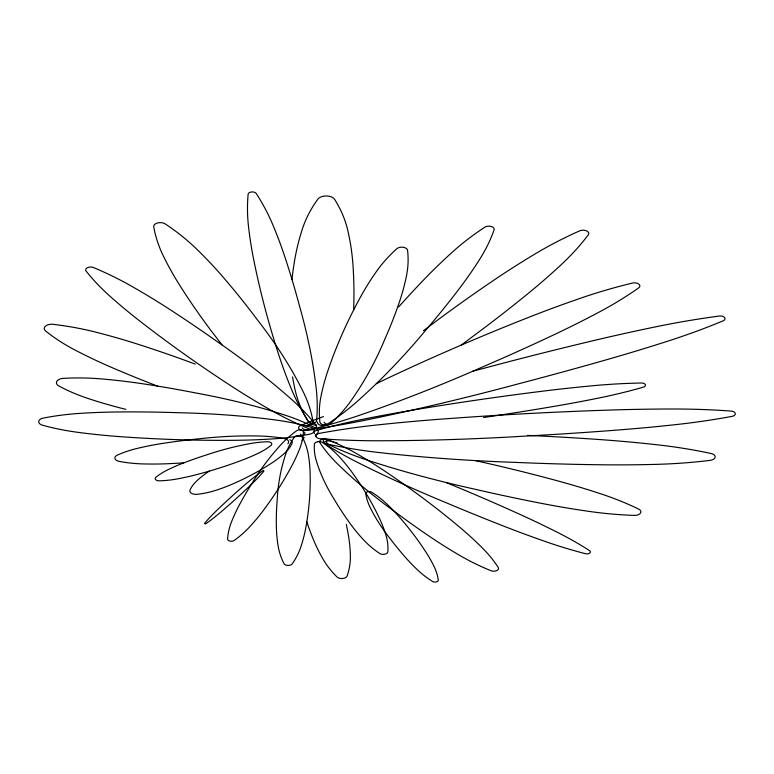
<?xml version="1.0" encoding="UTF-8"?>
<svg xmlns="http://www.w3.org/2000/svg" width="774" height="774" viewBox="0 0 774 774"><rect width="100%" height="100%" fill="white"/><g stroke="black" fill="none" stroke-linecap="round" stroke-linejoin="round"><path stroke-width="1.16" d="M302.179 440.541L302.373 440.213A10.565 6.095 0 0 0 300.312 434.175M423.446 330.692L438.51 319.391A1986.326 1146.797 0 0 1 493.918 280.14A1003.984 579.649 0 0 1 535.821 253.485A403.244 232.81 0 0 1 579.6 230.884A5.699 3.289 0 0 1 586.576 230.894A5.699 3.289 0 0 1 588.308 234.803A403.244 232.81 0 0 1 561.044 264.834A1003.984 579.649 0 0 1 526.533 294.807A1986.326 1146.797 0 0 1 474.172 335.432L460.975 345.31M376.348 383.652L389.67 377.277A2036.82 1175.948 0 0 1 528.574 317.388A1028.694 593.91 0 0 1 580.49 298.232A413.026 238.46 0 0 1 632.368 283.071A5.389 3.115 0 0 1 638.773 284.077A5.389 3.115 0 0 1 638.627 287.918A413.026 238.46 0 0 1 598.718 312.328A1028.694 593.91 0 0 1 552.152 335.616A2036.829 1175.958 0 0 1 483.798 366.412A1386.64 800.568 0 0 1 421.443 392.476A1191.205 687.738 0 0 1 361.323 414.671A413.026 238.46 0 0 1 309.455 429.822A5.389 3.115 0 0 1 302.228 427.906M472.759 371.249L503.777 363.006A2806.282 1620.195 0 0 1 592.545 340.841A1412.444 815.467 0 0 1 656.604 326.638A566.868 327.276 0 0 1 719.288 316.044A4.683 2.709 0 0 1 724.609 317.563A4.683 2.709 0 0 1 723.08 320.871A566.868 327.276 0 0 1 667.962 341.102A1412.444 815.467 0 0 1 607.232 359.542A2806.282 1620.195 0 0 1 519.838 383.459A1907.61 1101.344 0 0 1 441.228 403.38A1636.633 944.899 0 0 1 367.002 419.837A566.868 327.276 0 0 1 304.327 430.431A4.683 2.709 0 0 1 298.996 428.912A4.683 2.709 0 0 1 300.535 425.594A566.887 327.286 0 0 1 323.464 416.547M310.935 429.889L310.993 429.889A3.493 2.012 0 0 0 314.679 428.554A4.963 2.864 0 0 0 316.053 425.149A334.958 193.384 0 0 0 292.146 399.935A965.168 557.232 0 0 0 257.21 370.901A1123.035 648.38 0 0 0 216.275 340.957A1648.61 951.817 0 0 0 167.987 308.294A833.695 481.331 0 0 0 131.512 286.177A334.958 193.384 0 0 0 93.557 267.572A4.963 2.864 0 0 0 87.501 267.669A4.963 2.864 0 0 0 86.117 271.074A334.958 193.384 0 0 0 110.034 296.287A833.695 481.331 0 0 0 140.21 321.365A1648.639 951.836 0 0 0 234.193 387.929A833.695 481.331 0 0 0 270.668 410.046A334.958 193.384 0 0 0 308.623 428.651A4.963 2.864 0 0 0 314.679 428.554M475.352 460.588L492.332 464.439A1231.347 710.909 0 0 1 556.38 480.519A626.746 361.845 0 0 1 600.624 493.764A253.437 146.315 0 0 1 638.666 509.108A6.202 3.58 0 0 1 640.427 513.172A6.202 3.58 0 0 1 634.283 515.407A253.437 146.315 0 0 1 588.424 511.304A626.746 361.845 0 0 1 540.61 503.206A1231.347 710.909 0 0 1 475.081 489.245A841.164 485.646 0 0 1 417.95 475.236A724.716 418.415 0 0 1 366.799 459.93A253.437 146.315 0 0 1 328.747 444.586A6.202 3.58 0 0 1 328.418 439.293M446.037 482.492L465.822 490.716A1889.469 1090.876 0 0 1 519.867 514.352A951.604 549.405 0 0 1 556.922 532.077A381.872 220.474 0 0 1 589.527 550.585A3.444 1.983 0 0 1 589.749 553.091A3.444 1.983 0 0 1 585.55 553.729A381.872 220.474 0 0 1 545.08 541.442A951.604 549.405 0 0 1 504.561 526.465A1889.469 1090.876 0 0 1 449.084 503.951A1284.763 741.753 0 0 1 400.922 483.121A1102.524 636.538 0 0 1 357.985 462.591A381.872 220.474 0 0 1 325.38 444.083A3.444 1.983 0 0 1 325.157 441.577A3.444 1.983 0 0 1 329.356 440.938A381.853 220.464 0 0 1 337.358 443.096M222.109 345.011L210.46 329.85A1459.164 842.441 0 0 1 181.126 287.522A741.54 428.128 0 0 1 163.643 256.62A299.277 172.786 0 0 1 153.736 226.821A6.598 3.812 0 0 1 157.683 222.941A6.598 3.812 0 0 1 165.297 223.947A299.277 172.786 0 0 1 196.074 248.531A741.54 428.128 0 0 1 223.047 277.063A1459.164 842.441 0 0 1 256.31 318.414A996.09 575.092 0 0 1 282.916 355.905A857.708 495.196 0 0 1 303.127 391.644A299.277 172.786 0 0 1 313.035 421.443A6.598 3.812 0 0 1 304.395 425.448M292.533 376.909A629.881 363.654 0 0 0 295.426 391.267A257.181 148.482 0 0 0 308.42 421.724A9.007 5.205 0 0 0 316.672 425.158M327.325 424.346A5.699 3.289 0 0 1 324.054 422.082M317.514 422.033A5.379 3.106 0 0 0 320.62 425.265A5.379 3.106 0 0 0 326.889 424.481A354.028 204.394 0 0 0 358.884 399.955A1019.919 588.85 0 0 0 392.428 367.505A1186.581 685.067 0 0 0 424.81 331.291A1741.781 1005.61 0 0 0 458.498 289.718A881.025 508.653 0 0 0 479.609 259.435A354.028 204.394 0 0 0 494.073 229.888A5.379 3.106 0 0 0 491.2 226.482A5.379 3.106 0 0 0 484.766 227.217A354.028 204.394 0 0 0 452.771 251.743A881.025 508.653 0 0 0 423.794 279.772A1741.645 1005.532 0 0 0 398.62 306.968M304.588 432.134A6.724 3.88 0 0 1 304.617 434.146M302.189 437.726A5.466 3.154 0 0 1 304.376 437.774M306.814 521.87A779.737 450.178 0 0 0 313.112 538.878A399.258 230.507 0 0 0 323.068 559.186A162.792 93.983 0 0 0 337.029 576.969A5.466 3.154 0 0 0 342.64 578.488A5.466 3.154 0 0 0 347.1 576.001A162.792 93.983 0 0 0 350.37 556.564A399.258 230.507 0 0 0 348.435 535.492A779.718 450.168 0 0 0 346.288 524.395M324.732 438.365A6.163 3.56 0 0 0 327.199 444.053A331.553 191.42 0 0 0 379.376 452.577A952.92 550.159 0 0 0 445.514 458.682A1107.681 639.518 0 0 0 517.438 462.475A1624.268 937.759 0 0 0 598.641 464.748A823.507 475.449 0 0 0 656.526 464.352A331.553 191.42 0 0 0 710.3 460.337A6.163 3.56 0 0 0 715.157 457.115A6.163 3.56 0 0 0 711.171 453.525A331.553 191.42 0 0 0 658.993 445.002A823.507 475.449 0 0 0 601.833 439.719A1624.287 937.769 0 0 0 527.481 435.394M183.883 462.823A332.568 192.01 0 0 1 207.19 454.686A228.988 132.209 0 0 1 228.775 448.291A198.85 114.804 0 0 1 249.905 443.647A71.963 41.544 0 0 1 267.601 441.761A3.957 2.283 0 0 1 271.287 442.941A3.957 2.283 0 0 1 271.035 445.369A71.963 41.544 0 0 1 258.816 452.993A172.544 99.623 0 0 1 243.104 459.775A332.568 192.01 0 0 1 195.416 474.926A172.544 99.623 0 0 1 177.082 478.961A71.963 41.544 0 0 1 159.386 480.838A3.957 2.283 0 0 1 155.7 479.657A3.957 2.283 0 0 1 155.951 477.229A71.963 41.544 0 0 1 168.171 469.605A172.544 99.623 0 0 1 183.883 462.823A397.033 229.22 0 0 1 169.013 463.674A207.867 120.018 0 0 1 142.726 463.907A88.188 50.92 0 0 1 119.109 461.352A6.192 3.57 0 0 1 114.968 458.566A6.192 3.57 0 0 1 117.271 455.141A88.188 50.92 0 0 1 138.062 448.204A207.867 120.018 0 0 1 162.975 443.357A397.043 229.23 0 0 1 198.463 438.868A274.354 158.399 0 0 1 230.555 436.313A239.195 138.101 0 0 1 260.809 436.052A88.188 50.92 0 0 1 284.416 438.597A6.192 3.57 0 0 1 287.86 443.744M315.231 434.978A7.653 4.421 0 0 0 315.918 428.206A157.548 90.964 0 0 0 285.596 415.328A438.713 253.292 0 0 0 243.278 403.196A506.051 292.166 0 0 0 195.735 392.969A736.113 424.994 0 0 0 141.139 383.536A380.431 219.642 0 0 0 100.978 378.883A157.548 90.964 0 0 0 63.342 378.351A7.653 4.421 0 0 0 56.831 381.321A7.653 4.421 0 0 0 58.834 385.965A157.548 90.964 0 0 0 89.155 398.852A380.431 219.642 0 0 0 125.852 409.369M195.242 364.109A991.668 572.528 0 0 0 138.033 344.266A508.412 293.53 0 0 0 95.212 332.017A207.722 119.931 0 0 0 53.106 324.325A7.401 4.276 0 0 0 45.414 326.193A7.401 4.276 0 0 0 45.618 331.001A207.722 119.931 0 0 0 75.02 350.032A508.412 293.53 0 0 0 111.911 367.563A991.639 572.518 0 0 0 157.432 386.071M316.518 427.49A7.401 4.276 0 0 1 313.654 428.98M353.631 310.016A1229.006 709.555 0 0 0 352.857 263.624A629.852 363.645 0 0 0 347.632 229.839A257.181 148.482 0 0 0 334.639 199.382A9.007 5.205 0 0 0 326.386 195.957A9.007 5.205 0 0 0 317.853 199.15A257.181 148.482 0 0 0 302.305 229.201A629.852 363.645 0 0 0 294.226 262.802A1229.054 709.594 0 0 0 291.943 279.298M314.408 433.537A3.783 2.187 0 0 1 316.092 430.596A381.118 220.039 0 0 1 359.939 419.866A949.717 548.311 0 0 1 407.714 410.965A1884.709 1088.128 0 0 1 544.79 390.918A949.717 548.311 0 0 1 594.142 385.616A381.118 220.039 0 0 1 641.549 383.004A3.783 2.187 0 0 1 645.342 384.649A3.783 2.187 0 0 1 643.368 387.135A381.118 220.039 0 0 1 599.521 397.875A949.717 548.311 0 0 1 551.746 406.766A1884.758 1088.157 0 0 1 483.527 417.534M289.844 439.748A6.018 3.473 0 0 1 292.059 443.444A60.73 35.062 0 0 1 284.571 453.216A138.517 79.974 0 0 1 272.38 462.62A260.17 150.214 0 0 1 231.532 484.466A138.517 79.974 0 0 1 214.369 490.774A60.73 35.062 0 0 1 196.925 494.334A6.018 3.473 0 0 1 189.988 490.019A60.73 35.062 0 0 1 197.476 480.238A138.517 79.974 0 0 1 209.232 471.134M263.605 470.66L262.754 470.737A212.008 122.398 0 0 0 253.272 477.848A609.283 351.764 0 0 0 242.678 486.701A711.18 410.597 0 0 0 231.736 496.453A1047.986 605.055 0 0 0 219.748 507.58A525.42 303.35 0 0 0 211.621 515.581A212.008 122.398 0 0 0 204.462 523.553L205.555 523.95A212.008 122.398 0 0 0 215.037 516.839A525.42 303.35 0 0 0 224.17 509.205A1048.035 605.074 0 0 0 248.56 487.107A525.42 303.35 0 0 0 256.687 479.106A212.008 122.398 0 0 0 263.847 471.143L263.605 470.66M314.273 430.75A6.647 3.841 0 0 0 310.5 427.064A171.963 99.285 0 0 0 274.876 419.895A484.408 279.675 0 0 0 228.417 415.116A560.183 323.416 0 0 0 177.846 412.697A816.899 471.637 0 0 0 120.821 411.942A419.605 242.262 0 0 0 80.022 413.374A171.963 99.285 0 0 0 43.199 418.115A6.647 3.841 0 0 0 38.71 421.52A6.647 3.841 0 0 0 42.483 425.207A171.963 99.285 0 0 0 78.106 432.366A419.605 242.262 0 0 0 118.354 436.517A816.899 471.637 0 0 0 232.161 440.329A419.605 242.262 0 0 0 272.961 438.897A171.963 99.285 0 0 0 309.784 434.156A6.647 3.841 0 0 0 314.273 430.75M313.025 423.049A4.199 2.419 0 0 0 316.585 420.785A477.568 275.718 0 0 0 316.169 388.132A1378.755 796.02 0 0 0 309.861 348.523A1606.805 927.678 0 0 0 299.499 305.991A2363.351 1364.465 0 0 0 285.335 258.293A1189.977 687.031 0 0 0 272.787 224.731A477.568 275.718 0 0 0 256.252 193.51A4.199 2.419 0 0 0 251.676 191.952A4.199 2.419 0 0 0 248.125 194.226A477.568 275.718 0 0 0 248.541 226.869A1189.977 687.031 0 0 0 253.988 261.07A2363.409 1364.504 0 0 0 279.375 356.717A1189.977 687.031 0 0 0 291.924 390.28A477.568 275.718 0 0 0 308.458 421.501A4.199 2.419 0 0 0 313.025 423.049M324.258 424.984A5.824 3.357 0 0 0 330.604 423.542A238.702 137.811 0 0 0 350.719 401.164A682.658 394.13 0 0 0 369.179 371.743A792.295 457.434 0 0 0 384.804 339.254A1159.887 669.655 0 0 0 399.316 302.247A590.369 340.841 0 0 0 406.534 275.505A238.702 137.811 0 0 0 407.559 250.302A5.824 3.357 0 0 0 403.196 247.274A5.824 3.357 0 0 0 396.849 248.715A238.702 137.811 0 0 0 376.735 271.094A590.359 340.841 0 0 0 360.771 296.539A1159.887 669.655 0 0 0 328.137 370.011A590.369 340.841 0 0 0 320.92 396.752A238.702 137.811 0 0 0 319.894 421.956A5.824 3.357 0 0 0 324.258 424.984M315.918 436.246A4.721 2.728 0 0 0 320.039 438.703A464.681 268.278 0 0 0 378.612 440.764A1341.4 774.455 0 0 0 450.274 439.574A1562.735 902.242 0 0 0 527.404 435.985A2297.406 1326.394 0 0 0 614.024 430.325A1157.962 668.543 0 0 0 675.141 424.694A464.681 268.278 0 0 0 732.02 416.373A4.721 2.728 0 0 0 735.281 413.519A4.721 2.728 0 0 0 731.159 411.071A464.681 268.278 0 0 0 672.587 409.001A1157.962 668.543 0 0 0 610.725 410.036A2297.445 1326.413 0 0 0 437.175 419.44A1157.962 668.543 0 0 0 376.058 425.081A464.681 268.278 0 0 0 319.178 433.401A4.721 2.728 0 0 0 315.918 436.246M321.51 439.477A4.818 2.777 0 0 0 319.943 442.651A229.791 132.664 0 0 0 336.893 463.258A659.196 380.585 0 0 0 363.161 487.078A765.757 442.109 0 0 0 394.576 511.517A1122.136 647.857 0 0 0 432.027 538.085A569.838 328.998 0 0 0 460.753 556.003A229.791 132.664 0 0 0 490.948 570.709A4.818 2.777 0 0 0 496.666 570.641A4.818 2.777 0 0 0 498.243 567.458A229.791 132.664 0 0 0 481.283 546.86A569.838 328.998 0 0 0 458.576 526.272A1122.116 647.848 0 0 0 386.149 472.034A569.838 328.998 0 0 0 357.424 454.115A229.791 132.664 0 0 0 327.228 439.409A4.818 2.777 0 0 0 321.51 439.477M317.572 441.751A4.702 2.719 0 0 0 314.399 444.208A132.847 76.703 0 0 0 316.218 460.443A375.584 216.836 0 0 0 323.822 480.296A434.688 250.96 0 0 0 335.316 501.126A634.409 366.276 0 0 0 350.525 524.095A325.215 187.763 0 0 0 363.674 539.971A132.847 76.703 0 0 0 379.56 553.41A4.702 2.719 0 0 0 384.678 554.223A4.702 2.719 0 0 0 387.851 551.765A132.847 76.703 0 0 0 386.033 535.521A325.215 187.763 0 0 0 379.444 518.338A634.419 366.276 0 0 0 351.715 471.879A325.215 187.763 0 0 0 338.577 456.002A132.847 76.703 0 0 0 322.69 442.564A4.702 2.719 0 0 0 317.572 441.751M298.541 435.627A4.363 2.516 0 0 0 294.284 437.204A162.424 93.77 0 0 0 285.625 454.328A463.384 267.533 0 0 0 279.975 476.262A537.504 310.326 0 0 0 277.179 500.091A786.287 453.961 0 0 0 276.376 526.959A400.855 231.426 0 0 0 278.156 546.115A162.424 93.77 0 0 0 284 563.636A4.363 2.516 0 0 0 287.986 565.436A4.363 2.516 0 0 0 292.243 563.859A162.424 93.77 0 0 0 300.902 546.734A400.855 231.426 0 0 0 305.798 527.762A786.297 453.961 0 0 0 310.161 474.104A400.855 231.426 0 0 0 308.371 454.938A162.424 93.77 0 0 0 302.528 437.426A4.363 2.516 0 0 0 298.541 435.627M300.941 430.034A3.744 2.158 0 0 0 296.713 430.712A154.374 89.126 0 0 0 281.272 444.315A441.538 254.917 0 0 0 266.082 462.504A512.475 295.871 0 0 0 252.363 482.763A750.248 433.15 0 0 0 238.827 505.964A381.834 220.455 0 0 0 231.145 522.847A154.374 89.126 0 0 0 227.604 538.994A3.744 2.158 0 0 0 230.052 541.094A3.744 2.158 0 0 0 234.28 540.407A154.374 89.126 0 0 0 249.721 526.804A381.834 220.455 0 0 0 262.86 511.072A750.248 433.15 0 0 0 292.166 465.155A381.834 220.455 0 0 0 299.848 448.272A154.374 89.126 0 0 0 303.389 432.134A3.744 2.158 0 0 0 300.941 430.034M367.708 491.635A3.299 1.906 0 0 0 365.754 493.531A123.579 71.343 0 0 0 369.875 506.854A352.634 203.591 0 0 0 378.854 522.856A409.04 236.157 0 0 0 390.87 539.594A598.428 345.494 0 0 0 406.002 558.015A305.043 176.114 0 0 0 418.395 570.69A123.579 71.343 0 0 0 432.579 581.458A3.299 1.906 0 0 0 436.323 581.913A3.299 1.906 0 0 0 438.287 580.016A123.579 71.343 0 0 0 434.166 566.694A305.043 176.114 0 0 0 426.397 552.849A598.418 345.494 0 0 0 398.039 515.532A305.043 176.114 0 0 0 385.646 502.858A123.579 71.343 0 0 0 371.462 492.09A3.299 1.906 0 0 0 367.708 491.635"/></g></svg>
